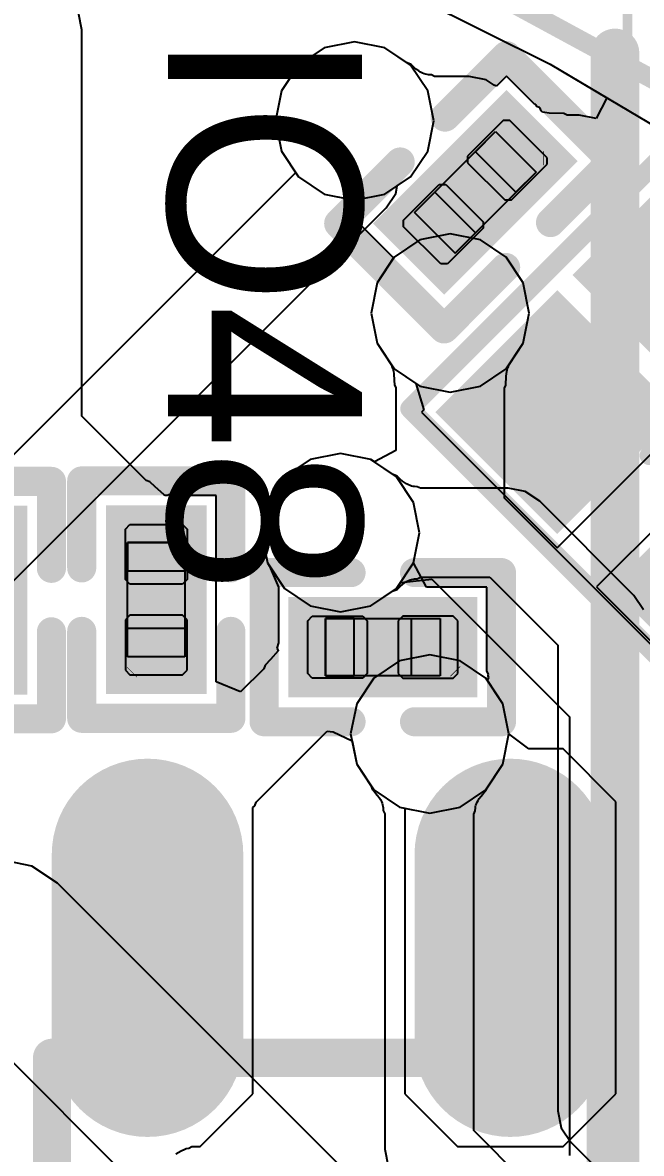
# Model space of a CAD drawing. Header units: millimetres. Extents: x 50 to 153, y 18 to 71.
# Drawn here: x 137.13 to 140.37, y 59.06 to 64.98 of the extents above; entities that cross this region are included whole.
import ezdxf

# ---------------------------------------------------------------- set-up
doc = ezdxf.new("R2010")
doc.units = ezdxf.units.MM
for name, color, linetype in [('BottomOverlay', 54, 'Continuous'), ('ConnectLayer', 7, 'Continuous'), ('KeepOutLayer', 6, 'Continuous'), ('Mechanical15', 56, 'Continuous'), ('Mechanical4', 56, 'Continuous'), ('Mechanical5', 56, 'Continuous'), ('TopLayer', 1, 'Continuous'), ('TopOverlay', 2, 'Continuous'), ('TopPaste', 8, 'Continuous'), ('TopSolder', 216, 'Continuous')]:
    doc.layers.add(name, color=color, linetype=linetype)

# ---------------------------------------------------------------- blocks, each defined once
blk = doc.blocks.new('R0201_22')
at = {"layer": 'Mechanical15', "const_width": 0.00254}
blk.add_lwpolyline([(0.4229, -0.1016), (0.3721, -0.1524)], dxfattribs=at)
at = {"layer": 'Mechanical15', "const_width": 0.00127}
for points in [[(0.4222, -0.1016, 1), (0.4235, -0.1016, 1)], [(0.3714, -0.1524, 1), (0.3727, -0.1524, 1)]]:
    blk.add_lwpolyline(points, format="xyb", close=True, dxfattribs=at)
at = {"layer": 'Mechanical4'}
for p, q in [((-0.2821, 0.1501), (0.3179, 0.1501)), ((-0.2821, -0.15), (-0.2821, 0.1501)), ((0.3179, 0.1501), (0.3179, -0.15)), ((0.3179, -0.15), (-0.2821, -0.15))]:
    blk.add_line(p, q, dxfattribs=at)
at = {"layer": 'Mechanical5'}
for p, q in [((-0.1321, 0.1501), (-0.2821, 0.1501)), ((-0.2821, 0.1501), (-0.2821, -0.15)), ((-0.1321, -0.15), (-0.1321, 0.1501)), ((0.1679, 0.1501), (0.3179, 0.1501)), ((0.1679, -0.15), (0.1679, 0.1501)), ((0.3179, 0.1501), (0.3179, -0.15)), ((-0.2821, -0.15), (-0.1321, -0.15)), ((0.3179, -0.15), (0.1679, -0.15))]:
    blk.add_line(p, q, dxfattribs=at)
at = {"layer": 'TopLayer'}
for points in [[(-0.3752, -0.162), (-0.0721, -0.162), (-0.3752, 0.162), (-0.0721, 0.162)], [(0.1079, -0.162), (0.411, -0.162), (0.1079, 0.162), (0.411, 0.162)]]:
    blk.add_solid(points, dxfattribs=at)
at = {"layer": 'TopOverlay', "const_width": 0.1524}
for points in [[(-0.6038, 0.3906), (-0.1483, 0.3906)], [(-0.6038, 0.3906), (-0.6038, -0.3906)], [(0.1841, 0.3906), (0.6396, 0.3906)], [(0.6396, 0.3906), (0.6396, -0.3906)], [(-0.6038, -0.3906), (-0.1483, -0.3906)], [(0.1841, -0.3906), (0.6396, -0.3906)]]:
    blk.add_lwpolyline(points, dxfattribs=at)
at = {"layer": 'TopOverlay', "const_width": 0.0762}
for points in [[(-0.6419, 0.3906, 1), (-0.5657, 0.3906, 1)], [(-0.6419, 0.3906, 1), (-0.5657, 0.3906, 1)], [(-0.1864, 0.3906, 1), (-0.1102, 0.3906, 1)], [(0.146, 0.3906, 1), (0.2222, 0.3906, 1)], [(0.6015, 0.3906, 1), (0.6777, 0.3906, 1)], [(0.6015, 0.3906, 1), (0.6777, 0.3906, 1)], [(-0.6419, -0.3906, 1), (-0.5657, -0.3906, 1)], [(-0.6419, -0.3906, 1), (-0.5657, -0.3906, 1)], [(-0.1864, -0.3906, 1), (-0.1102, -0.3906, 1)], [(0.146, -0.3906, 1), (0.2222, -0.3906, 1)], [(0.6015, -0.3906, 1), (0.6777, -0.3906, 1)], [(0.6015, -0.3906, 1), (0.6777, -0.3906, 1)]]:
    blk.add_lwpolyline(points, format="xyb", close=True, dxfattribs=at)
at = {"layer": 'TopPaste'}
for p, q in [((-0.3752, 0.138), (-0.3512, 0.162)), ((-0.3752, -0.138), (-0.3752, 0.138)), ((-0.3512, 0.162), (-0.0871, 0.162)), ((-0.0871, 0.162), (-0.0631, 0.138)), ((-0.0631, 0.138), (-0.0631, -0.138)), ((0.1229, 0.162), (0.0989, 0.138)), ((0.0989, 0.138), (0.0989, -0.138)), ((0.3871, 0.162), (0.1229, 0.162)), ((0.411, 0.138), (0.3871, 0.162)), ((0.411, -0.138), (0.411, 0.138)), ((-0.3512, -0.162), (-0.3752, -0.138)), ((-0.0871, -0.162), (-0.3512, -0.162)), ((-0.0631, -0.138), (-0.0871, -0.162)), ((0.0989, -0.138), (0.1229, -0.162)), ((0.1229, -0.162), (0.3871, -0.162)), ((0.3871, -0.162), (0.411, -0.138))]:
    blk.add_line(p, q, dxfattribs=at)
for points in [[(-0.3752, -0.162), (-0.0721, -0.162), (-0.3752, 0.162), (-0.0721, 0.162)], [(0.1079, -0.162), (0.411, -0.162), (0.1079, 0.162), (0.411, 0.162)]]:
    blk.add_solid(points, dxfattribs=at)
at = {"layer": 'TopSolder'}
for points in [[(-0.4768, -0.2636), (0.0295, -0.2636), (-0.4768, 0.2636), (0.0295, 0.2636)], [(0.0063, -0.2636), (0.5126, -0.2636), (0.0063, 0.2636), (0.5126, 0.2636)]]:
    blk.add_solid(points, dxfattribs=at)
blk = doc.blocks.new('R0201_23')
at = {"layer": 'Mechanical15', "const_width": 0.00254}
blk.add_lwpolyline([(0.3721, -0.1524), (0.4229, -0.1016)], dxfattribs=at)
at = {"layer": 'Mechanical15', "const_width": 0.00127}
for points in [[(0.4222, -0.1016, 1), (0.4235, -0.1016, 1)], [(0.3714, -0.1524, 1), (0.3727, -0.1524, 1)]]:
    blk.add_lwpolyline(points, format="xyb", close=True, dxfattribs=at)
at = {"layer": 'Mechanical4'}
for p, q in [((-0.2821, 0.1501), (0.3179, 0.1501)), ((-0.2821, -0.15), (-0.2821, 0.1501)), ((0.3179, 0.1501), (0.3179, -0.15)), ((0.3179, -0.15), (-0.2821, -0.15))]:
    blk.add_line(p, q, dxfattribs=at)
at = {"layer": 'Mechanical5'}
for p, q in [((-0.1321, 0.1501), (-0.2821, 0.1501)), ((-0.2821, 0.1501), (-0.2821, -0.15)), ((-0.1321, -0.15), (-0.1321, 0.1501)), ((0.1679, 0.1501), (0.3179, 0.1501)), ((0.1679, -0.15), (0.1679, 0.1501)), ((0.3179, 0.1501), (0.3179, -0.15)), ((-0.2821, -0.15), (-0.1321, -0.15)), ((0.3179, -0.15), (0.1679, -0.15))]:
    blk.add_line(p, q, dxfattribs=at)
at = {"layer": 'TopLayer'}
for points in [[(-0.3752, -0.162), (-0.0721, -0.162), (-0.3752, 0.162), (-0.0721, 0.162)], [(0.1079, -0.162), (0.411, -0.162), (0.1079, 0.162), (0.411, 0.162)]]:
    blk.add_solid(points, dxfattribs=at)
at = {"layer": 'TopOverlay', "const_width": 0.1524}
for points in [[(-0.1483, 0.3906), (-0.6038, 0.3906)], [(-0.6038, -0.3906), (-0.6038, 0.3906)], [(0.6396, 0.3906), (0.1841, 0.3906)], [(0.6396, -0.3906), (0.6396, 0.3906)], [(-0.1483, -0.3906), (-0.6038, -0.3906)], [(0.6396, -0.3906), (0.1841, -0.3906)]]:
    blk.add_lwpolyline(points, dxfattribs=at)
at = {"layer": 'TopOverlay', "const_width": 0.0762}
for points in [[(-0.6419, 0.3906, 1), (-0.5657, 0.3906, 1)], [(-0.6419, 0.3906, 1), (-0.5657, 0.3906, 1)], [(-0.1864, 0.3906, 1), (-0.1102, 0.3906, 1)], [(0.146, 0.3906, 1), (0.2222, 0.3906, 1)], [(0.6015, 0.3906, 1), (0.6777, 0.3906, 1)], [(0.6015, 0.3906, 1), (0.6777, 0.3906, 1)], [(-0.6419, -0.3906, 1), (-0.5657, -0.3906, 1)], [(-0.6419, -0.3906, 1), (-0.5657, -0.3906, 1)], [(-0.1864, -0.3906, 1), (-0.1102, -0.3906, 1)], [(0.146, -0.3906, 1), (0.2222, -0.3906, 1)], [(0.6015, -0.3906, 1), (0.6777, -0.3906, 1)], [(0.6015, -0.3906, 1), (0.6777, -0.3906, 1)]]:
    blk.add_lwpolyline(points, format="xyb", close=True, dxfattribs=at)
at = {"layer": 'TopPaste'}
for p, q in [((-0.3752, 0.138), (-0.3512, 0.162)), ((-0.3752, -0.138), (-0.3752, 0.138)), ((-0.3512, 0.162), (-0.0871, 0.162)), ((-0.0871, 0.162), (-0.0631, 0.138)), ((-0.0631, 0.138), (-0.0631, -0.138)), ((0.1229, 0.162), (0.0989, 0.138)), ((0.0989, 0.138), (0.0989, -0.138)), ((0.3871, 0.162), (0.1229, 0.162)), ((0.411, 0.138), (0.3871, 0.162)), ((0.411, -0.138), (0.411, 0.138)), ((-0.3512, -0.162), (-0.3752, -0.138)), ((-0.0871, -0.162), (-0.3512, -0.162)), ((-0.0631, -0.138), (-0.0871, -0.162)), ((0.0989, -0.138), (0.1229, -0.162)), ((0.1229, -0.162), (0.3871, -0.162)), ((0.3871, -0.162), (0.411, -0.138))]:
    blk.add_line(p, q, dxfattribs=at)
for points in [[(-0.3752, -0.162), (-0.0721, -0.162), (-0.3752, 0.162), (-0.0721, 0.162)], [(0.1079, -0.162), (0.411, -0.162), (0.1079, 0.162), (0.411, 0.162)]]:
    blk.add_solid(points, dxfattribs=at)
at = {"layer": 'TopSolder'}
for points in [[(-0.4768, -0.2636), (0.0295, -0.2636), (-0.4768, 0.2636), (0.0295, 0.2636)], [(0.0063, -0.2636), (0.5126, -0.2636), (0.0063, 0.2636), (0.5126, 0.2636)]]:
    blk.add_solid(points, dxfattribs=at)
blk = doc.blocks.new('SOT_23_46')
at = {"layer": 'TopLayer', "const_width": 0.8}
for points in [[(0.4128, 0), (-0.5652, 0)], [(2.8652, -0.95), (1.8872, -0.95)], [(0.4128, -1.9), (-0.5652, -1.9)]]:
    blk.add_lwpolyline(points, dxfattribs=at)
at = {"layer": 'TopLayer', "const_width": 0.4}
for points in [[(-0.7652, 0, 1), (-0.3652, 0, 1)], [(0.2128, 0, 1), (0.6128, 0, 1)], [(1.6872, -0.95, 1), (2.0872, -0.95, 1)], [(2.6652, -0.95, 1), (3.0652, -0.95, 1)], [(-0.7652, -1.9, 1), (-0.3652, -1.9, 1)], [(0.2128, -1.9, 1), (0.6128, -1.9, 1)]]:
    blk.add_lwpolyline(points, format="xyb", close=True, dxfattribs=at)
at = {"layer": 'TopOverlay', "const_width": 0.2}
for points in [[(0.5, -2.4), (0.5, 0.5)], [(1.8, 0.5), (0.5, 0.5)], [(1.8, -2.4), (1.8, 0.5)], [(1.8, -2.4), (0.5, -2.4)]]:
    blk.add_lwpolyline(points, dxfattribs=at)
at = {"layer": 'TopOverlay', "const_width": 0.1}
for points in [[(0.45, 0.5, 1), (0.55, 0.5, 1)], [(0.45, 0.5, 1), (0.55, 0.5, 1)], [(1.75, 0.5, 1), (1.85, 0.5, 1)], [(1.75, 0.5, 1), (1.85, 0.5, 1)], [(0.45, -2.4, 1), (0.55, -2.4, 1)], [(0.45, -2.4, 1), (0.55, -2.4, 1)], [(1.75, -2.4, 1), (1.85, -2.4, 1)], [(1.75, -2.4, 1), (1.85, -2.4, 1)]]:
    blk.add_lwpolyline(points, format="xyb", close=True, dxfattribs=at)
at = {"layer": 'TopPaste', "const_width": 0.8}
for points in [[(0.4128, 0), (-0.5652, 0)], [(2.8652, -0.95), (1.8872, -0.95)], [(0.4128, -1.9), (-0.5652, -1.9)]]:
    blk.add_lwpolyline(points, dxfattribs=at)
at = {"layer": 'TopPaste', "const_width": 0.4}
for points in [[(-0.7652, 0, 1), (-0.3652, 0, 1)], [(0.2128, 0, 1), (0.6128, 0, 1)], [(1.6872, -0.95, 1), (2.0872, -0.95, 1)], [(2.6652, -0.95, 1), (3.0652, -0.95, 1)], [(-0.7652, -1.9, 1), (-0.3652, -1.9, 1)], [(0.2128, -1.9, 1), (0.6128, -1.9, 1)]]:
    blk.add_lwpolyline(points, format="xyb", close=True, dxfattribs=at)
at = {"layer": 'TopSolder', "const_width": 1.0032}
for points in [[(0.4128, 0), (-0.5652, 0)], [(2.8652, -0.95), (1.8872, -0.95)], [(0.4128, -1.9), (-0.5652, -1.9)]]:
    blk.add_lwpolyline(points, dxfattribs=at)
at = {"layer": 'TopSolder', "const_width": 0.5016}
for points in [[(-0.816, 0, 1), (-0.3144, 0, 1)], [(0.162, 0, 1), (0.6636, 0, 1)], [(1.6364, -0.95, 1), (2.138, -0.95, 1)], [(2.6144, -0.95, 1), (3.116, -0.95, 1)], [(-0.816, -1.9, 1), (-0.3144, -1.9, 1)], [(0.162, -1.9, 1), (0.6636, -1.9, 1)]]:
    blk.add_lwpolyline(points, format="xyb", close=True, dxfattribs=at)
blk = doc.blocks.new('__2812B_0807_99')
at = {"layer": 'TopLayer'}
for points in [[(-0.1338, 0.2442), (-0.1338, 0.9442), (-0.8338, 0.2442), (-0.8338, 0.9442)], [(0.8822, 0.2442), (0.8822, 0.9442), (0.1822, 0.2442), (0.1822, 0.9442)], [(-0.1338, -1.0512), (-0.1338, -0.3512), (-0.8338, -1.0512), (-0.8338, -0.3512)], [(0.8822, -1.0512), (0.8822, -0.3512), (0.1822, -1.0512), (0.1822, -0.3512)]]:
    blk.add_solid(points, dxfattribs=at)
at = {"layer": 'TopOverlay', "const_width": 0.1}
for points in [[(-1.0172, 1.153), (1.0656, 1.153)], [(-1.0172, 1.153), (-1.0172, 0.5752)], [(1.0656, 1.153), (1.0656, -1.26)], [(-1.0172, 0.5752), (-1.0172, -0.5805)], [(-0.3039, 0.0929), (0.0219, -0.2329)], [(-0.3039, 0.0929), (0.3477, 0.0929)], [(0.0219, -0.2329), (0.3486, 0.0939)], [(0.3477, 0.0929), (0.3486, 0.0939)], [(-1.0172, -0.5805), (-1.0172, -1.1584)], [(-1.0172, -1.0314), (-1.0172, -1.26)], [(-1.0172, -1.26), (1.0656, -1.26)]]:
    blk.add_lwpolyline(points, dxfattribs=at)
at = {"layer": 'TopOverlay', "const_width": 0.05}
for points in [[(-1.0422, 1.153, 1), (-0.9922, 1.153, 1)], [(-1.0422, 1.153, 1), (-0.9922, 1.153, 1)], [(1.0406, 1.153, 1), (1.0906, 1.153, 1)], [(1.0406, 1.153, 1), (1.0906, 1.153, 1)], [(-1.0422, 0.5752, 1), (-0.9922, 0.5752, 1)], [(-1.0422, 0.5752, 1), (-0.9922, 0.5752, 1)], [(-0.3289, 0.0929, 1), (-0.2789, 0.0929, 1)], [(-0.3289, 0.0929, 1), (-0.2789, 0.0929, 1)], [(0.3227, 0.0929, 1), (0.3727, 0.0929, 1)], [(0.3227, 0.0929, 1), (0.3727, 0.0929, 1)], [(0.3236, 0.0939, 1), (0.3736, 0.0939, 1)], [(0.3236, 0.0939, 1), (0.3736, 0.0939, 1)], [(-0.0031, -0.2329, 1), (0.0469, -0.2329, 1)], [(-0.0031, -0.2329, 1), (0.0469, -0.2329, 1)], [(-1.0422, -0.5805, 1), (-0.9922, -0.5805, 1)], [(-1.0422, -0.5805, 1), (-0.9922, -0.5805, 1)], [(-1.0422, -1.0314, 1), (-0.9922, -1.0314, 1)], [(-1.0422, -1.1584, 1), (-0.9922, -1.1584, 1)], [(-1.0422, -1.26, 1), (-0.9922, -1.26, 1)], [(-1.0422, -1.26, 1), (-0.9922, -1.26, 1)], [(1.0406, -1.26, 1), (1.0906, -1.26, 1)], [(1.0406, -1.26, 1), (1.0906, -1.26, 1)]]:
    blk.add_lwpolyline(points, format="xyb", close=True, dxfattribs=at)
at = {"layer": 'TopPaste'}
for points in [[(-0.1338, 0.2442), (-0.1338, 0.9442), (-0.8338, 0.2442), (-0.8338, 0.9442)], [(0.8822, 0.2442), (0.8822, 0.9442), (0.1822, 0.2442), (0.1822, 0.9442)], [(-0.1338, -1.0512), (-0.1338, -0.3512), (-0.8338, -1.0512), (-0.8338, -0.3512)], [(0.8822, -1.0512), (0.8822, -0.3512), (0.1822, -1.0512), (0.1822, -0.3512)]]:
    blk.add_solid(points, dxfattribs=at)
at = {"layer": 'TopSolder'}
for points in [[(-0.0322, 0.1426), (-0.0322, 1.0458), (-0.9354, 0.1426), (-0.9354, 1.0458)], [(0.9838, 0.1426), (0.9838, 1.0458), (0.0806, 0.1426), (0.0806, 1.0458)], [(-0.0322, -1.1528), (-0.0322, -0.2496), (-0.9354, -1.1528), (-0.9354, -0.2496)], [(0.9838, -1.1528), (0.9838, -0.2496), (0.0806, -1.1528), (0.0806, -0.2496)]]:
    blk.add_solid(points, dxfattribs=at)
blk = doc.blocks.new('R0201_101')
at = {"layer": 'Mechanical15', "const_width": 0.00254}
blk.add_lwpolyline([(0.3721, -0.1524), (0.4229, -0.1016)], dxfattribs=at)
at = {"layer": 'Mechanical15', "const_width": 0.00127}
for points in [[(0.4222, -0.1016, 1), (0.4235, -0.1016, 1)], [(0.3714, -0.1524, 1), (0.3727, -0.1524, 1)]]:
    blk.add_lwpolyline(points, format="xyb", close=True, dxfattribs=at)
at = {"layer": 'Mechanical4'}
for p, q in [((-0.2821, 0.1501), (0.3179, 0.1501)), ((-0.2821, -0.15), (-0.2821, 0.1501)), ((0.3179, 0.1501), (0.3179, -0.15)), ((0.3179, -0.15), (-0.2821, -0.15))]:
    blk.add_line(p, q, dxfattribs=at)
at = {"layer": 'Mechanical5'}
for p, q in [((-0.1321, 0.1501), (-0.2821, 0.1501)), ((-0.2821, 0.1501), (-0.2821, -0.15)), ((-0.1321, -0.15), (-0.1321, 0.1501)), ((0.1679, 0.1501), (0.3179, 0.1501)), ((0.1679, -0.15), (0.1679, 0.1501)), ((0.3179, 0.1501), (0.3179, -0.15)), ((-0.2821, -0.15), (-0.1321, -0.15)), ((0.3179, -0.15), (0.1679, -0.15))]:
    blk.add_line(p, q, dxfattribs=at)
at = {"layer": 'TopLayer'}
for points in [[(-0.3752, -0.162), (-0.0721, -0.162), (-0.3752, 0.162), (-0.0721, 0.162)], [(0.1079, -0.162), (0.411, -0.162), (0.1079, 0.162), (0.411, 0.162)]]:
    blk.add_solid(points, dxfattribs=at)
at = {"layer": 'TopOverlay', "const_width": 0.1524}
for points in [[(-0.6038, 0.3906), (-0.1483, 0.3906)], [(-0.6038, 0.3906), (-0.6038, -0.3906)], [(0.1841, 0.3906), (0.6396, 0.3906)], [(0.6396, 0.3906), (0.6396, -0.3906)], [(-0.6038, -0.3906), (-0.1483, -0.3906)], [(0.1841, -0.3906), (0.6396, -0.3906)]]:
    blk.add_lwpolyline(points, dxfattribs=at)
at = {"layer": 'TopOverlay', "const_width": 0.0762}
for points in [[(-0.6419, 0.3906, 1), (-0.5657, 0.3906, 1)], [(-0.6419, 0.3906, 1), (-0.5657, 0.3906, 1)], [(-0.1864, 0.3906, 1), (-0.1102, 0.3906, 1)], [(0.146, 0.3906, 1), (0.2222, 0.3906, 1)], [(0.6015, 0.3906, 1), (0.6777, 0.3906, 1)], [(0.6015, 0.3906, 1), (0.6777, 0.3906, 1)], [(-0.6419, -0.3906, 1), (-0.5657, -0.3906, 1)], [(-0.6419, -0.3906, 1), (-0.5657, -0.3906, 1)], [(-0.1864, -0.3906, 1), (-0.1102, -0.3906, 1)], [(0.146, -0.3906, 1), (0.2222, -0.3906, 1)], [(0.6015, -0.3906, 1), (0.6777, -0.3906, 1)], [(0.6015, -0.3906, 1), (0.6777, -0.3906, 1)]]:
    blk.add_lwpolyline(points, format="xyb", close=True, dxfattribs=at)
at = {"layer": 'TopPaste'}
for p, q in [((-0.3752, 0.138), (-0.3512, 0.162)), ((-0.3752, -0.138), (-0.3752, 0.138)), ((-0.3512, 0.162), (-0.0871, 0.162)), ((-0.0871, 0.162), (-0.0631, 0.138)), ((-0.0631, 0.138), (-0.0631, -0.138)), ((0.1229, 0.162), (0.0989, 0.138)), ((0.0989, 0.138), (0.0989, -0.138)), ((0.3871, 0.162), (0.1229, 0.162)), ((0.411, 0.138), (0.3871, 0.162)), ((0.411, -0.138), (0.411, 0.138)), ((-0.3512, -0.162), (-0.3752, -0.138)), ((-0.0871, -0.162), (-0.3512, -0.162)), ((-0.0631, -0.138), (-0.0871, -0.162)), ((0.0989, -0.138), (0.1229, -0.162)), ((0.1229, -0.162), (0.3871, -0.162)), ((0.3871, -0.162), (0.411, -0.138))]:
    blk.add_line(p, q, dxfattribs=at)
for points in [[(-0.3752, -0.162), (-0.0721, -0.162), (-0.3752, 0.162), (-0.0721, 0.162)], [(0.1079, -0.162), (0.411, -0.162), (0.1079, 0.162), (0.411, 0.162)]]:
    blk.add_solid(points, dxfattribs=at)
at = {"layer": 'TopSolder'}
for points in [[(-0.4768, -0.2636), (0.0295, -0.2636), (-0.4768, 0.2636), (0.0295, 0.2636)], [(0.0063, -0.2636), (0.5126, -0.2636), (0.0063, 0.2636), (0.5126, 0.2636)]]:
    blk.add_solid(points, dxfattribs=at)
blk = doc.blocks.new('R0201_127')
at = {"layer": 'Mechanical15', "const_width": 0.00254}
blk.add_lwpolyline([(0.3721, -0.1524), (0.4229, -0.1016)], dxfattribs=at)
at = {"layer": 'Mechanical15', "const_width": 0.00127}
for points in [[(0.4222, -0.1016, 1), (0.4235, -0.1016, 1)], [(0.3714, -0.1524, 1), (0.3727, -0.1524, 1)]]:
    blk.add_lwpolyline(points, format="xyb", close=True, dxfattribs=at)
at = {"layer": 'Mechanical4'}
for p, q in [((-0.2821, 0.1501), (0.3179, 0.1501)), ((-0.2821, -0.15), (-0.2821, 0.1501)), ((0.3179, 0.1501), (0.3179, -0.15)), ((0.3179, -0.15), (-0.2821, -0.15))]:
    blk.add_line(p, q, dxfattribs=at)
at = {"layer": 'Mechanical5'}
for p, q in [((-0.1321, 0.1501), (-0.2821, 0.1501)), ((-0.2821, 0.1501), (-0.2821, -0.15)), ((-0.1321, -0.15), (-0.1321, 0.1501)), ((0.1679, 0.1501), (0.3179, 0.1501)), ((0.1679, -0.15), (0.1679, 0.1501)), ((0.3179, 0.1501), (0.3179, -0.15)), ((-0.2821, -0.15), (-0.1321, -0.15)), ((0.3179, -0.15), (0.1679, -0.15))]:
    blk.add_line(p, q, dxfattribs=at)
at = {"layer": 'TopLayer'}
for points in [[(-0.3752, -0.162), (-0.0721, -0.162), (-0.3752, 0.162), (-0.0721, 0.162)], [(0.1079, -0.162), (0.411, -0.162), (0.1079, 0.162), (0.411, 0.162)]]:
    blk.add_solid(points, dxfattribs=at)
at = {"layer": 'TopOverlay', "const_width": 0.1524}
for points in [[(-0.6038, 0.3906), (-0.1483, 0.3906)], [(-0.6038, -0.3906), (-0.6038, 0.3906)], [(0.1841, 0.3906), (0.6396, 0.3906)], [(0.6396, -0.3906), (0.6396, 0.3906)], [(-0.6038, -0.3906), (-0.1483, -0.3906)], [(0.1841, -0.3906), (0.6396, -0.3906)]]:
    blk.add_lwpolyline(points, dxfattribs=at)
at = {"layer": 'TopOverlay', "const_width": 0.0762}
for points in [[(-0.6419, 0.3906, 1), (-0.5657, 0.3906, 1)], [(-0.6419, 0.3906, 1), (-0.5657, 0.3906, 1)], [(-0.1864, 0.3906, 1), (-0.1102, 0.3906, 1)], [(0.146, 0.3906, 1), (0.2222, 0.3906, 1)], [(0.6015, 0.3906, 1), (0.6777, 0.3906, 1)], [(0.6015, 0.3906, 1), (0.6777, 0.3906, 1)], [(-0.6419, -0.3906, 1), (-0.5657, -0.3906, 1)], [(-0.6419, -0.3906, 1), (-0.5657, -0.3906, 1)], [(-0.1864, -0.3906, 1), (-0.1102, -0.3906, 1)], [(0.146, -0.3906, 1), (0.2222, -0.3906, 1)], [(0.6015, -0.3906, 1), (0.6777, -0.3906, 1)], [(0.6015, -0.3906, 1), (0.6777, -0.3906, 1)]]:
    blk.add_lwpolyline(points, format="xyb", close=True, dxfattribs=at)
at = {"layer": 'TopPaste'}
for p, q in [((-0.3752, 0.138), (-0.3512, 0.162)), ((-0.3752, -0.138), (-0.3752, 0.138)), ((-0.3512, 0.162), (-0.0871, 0.162)), ((-0.0871, 0.162), (-0.0631, 0.138)), ((-0.0631, 0.138), (-0.0631, -0.138)), ((0.1229, 0.162), (0.0989, 0.138)), ((0.0989, 0.138), (0.0989, -0.138)), ((0.3871, 0.162), (0.1229, 0.162)), ((0.411, 0.138), (0.3871, 0.162)), ((0.411, -0.138), (0.411, 0.138)), ((-0.3512, -0.162), (-0.3752, -0.138)), ((-0.0871, -0.162), (-0.3512, -0.162)), ((-0.0631, -0.138), (-0.0871, -0.162)), ((0.0989, -0.138), (0.1229, -0.162)), ((0.1229, -0.162), (0.3871, -0.162)), ((0.3871, -0.162), (0.411, -0.138))]:
    blk.add_line(p, q, dxfattribs=at)
for points in [[(-0.3752, -0.162), (-0.0721, -0.162), (-0.3752, 0.162), (-0.0721, 0.162)], [(0.1079, -0.162), (0.411, -0.162), (0.1079, 0.162), (0.411, 0.162)]]:
    blk.add_solid(points, dxfattribs=at)
at = {"layer": 'TopSolder'}
for points in [[(-0.4768, -0.2636), (0.0295, -0.2636), (-0.4768, 0.2636), (0.0295, 0.2636)], [(0.0063, -0.2636), (0.5126, -0.2636), (0.0063, 0.2636), (0.5126, 0.2636)]]:
    blk.add_solid(points, dxfattribs=at)
blk = doc.blocks.new('TF_SMD_TF_02_B_131')
at = {"layer": 'BottomOverlay', "const_width": 0.254}
blk.add_lwpolyline([(7.0129, -5.2346), (7.0129, 1.9536)], dxfattribs=at)
at = {"layer": 'BottomOverlay', "const_width": 0.127}
blk.add_lwpolyline([(6.9494, 1.9536, 1), (7.0764, 1.9536, 1)], format="xyb", close=True, dxfattribs=at)
at = {"layer": 'Mechanical15', "const_width": 0.0508}
blk.add_lwpolyline([(7.0776, -6.8331), (7.0776, 7.6669)], dxfattribs=at)

msp = doc.modelspace()

# ---------------------------------------------------------------- linework, layer by layer
at = {"layer": 'ConnectLayer'}
for p, q in [((139.1964, 65.1097), (139.8907, 64.7622)), ((139.1964, 65.1097), (139.8907, 64.7622)), ((139.1964, 65.1097), (139.8907, 64.7622)), ((139.1964, 65.1097), (139.8907, 64.7622)), ((137.4383, 64.9421), (137.4206, 65.0313)), ((137.4383, 62.9181), (137.4383, 64.9421)), ((138.8664, 64.8789), (138.7078, 64.8474)), ((138.8664, 64.8789), (138.7078, 64.8474)), ((138.8664, 64.8789), (138.7078, 64.8474)), ((138.8664, 64.8789), (138.7078, 64.8474)), ((139.025, 64.8474), (138.8664, 64.8789)), ((139.025, 64.8474), (138.8664, 64.8789)), ((139.025, 64.8474), (138.8664, 64.8789)), ((139.025, 64.8474), (138.8664, 64.8789)), ((138.7078, 64.8474), (138.5734, 64.7576)), ((138.7078, 64.8474), (138.5734, 64.7576)), ((138.7078, 64.8474), (138.5734, 64.7576)), ((138.7078, 64.8474), (138.5734, 64.7576)), ((139.1422, 64.769), (139.025, 64.8474)), ((139.1594, 64.7576), (139.025, 64.8474)), ((139.1594, 64.7576), (139.025, 64.8474)), ((139.1594, 64.7576), (139.025, 64.8474)), ((138.5734, 64.7576), (138.4836, 64.6231)), ((138.5734, 64.7576), (138.4836, 64.6231)), ((138.5734, 64.7576), (138.4836, 64.6231)), ((138.5734, 64.7576), (138.4836, 64.6231)), ((139.1622, 64.7612), (139.1422, 64.769)), ((139.2492, 64.6231), (139.1594, 64.7576)), ((139.2492, 64.6231), (139.1594, 64.7576)), ((139.2492, 64.6231), (139.1594, 64.7576)), ((139.1786, 64.7455), (139.1622, 64.7612)), ((139.1907, 64.7351), (139.1786, 64.7455)), ((139.202, 64.7268), (139.1907, 64.7351)), ((139.8907, 64.7622), (140.1881, 64.5857)), ((139.8907, 64.7622), (140.91, 64.1574)), ((139.8907, 64.7622), (140.91, 64.1574)), ((139.8907, 64.7622), (140.91, 64.1574)), ((139.2124, 64.7202), (139.202, 64.7268)), ((139.2218, 64.7153), (139.2124, 64.7202)), ((139.2305, 64.7116), (139.2218, 64.7153)), ((139.2384, 64.709), (139.2305, 64.7116)), ((139.2459, 64.7073), (139.2384, 64.709)), ((139.2534, 64.7062), (139.2459, 64.7073)), ((139.2685, 64.7056), (139.2534, 64.7062)), ((139.2854, 64.6976), (139.2685, 64.7056)), ((139.467, 64.6976), (139.2854, 64.6976)), ((139.5562, 64.6799), (139.467, 64.6976)), ((139.5981, 64.6519), (139.5562, 64.6799)), ((139.6622, 64.6992), (139.6102, 64.6472)), ((139.8101, 64.5514), (139.6622, 64.6992)), ((138.4836, 64.6231), (138.452, 64.4646)), ((138.4836, 64.6231), (138.452, 64.4646)), ((138.4836, 64.6231), (138.452, 64.4646)), ((138.4836, 64.6231), (138.452, 64.4646)), ((139.2808, 64.4646), (139.2492, 64.6231)), ((139.2808, 64.4646), (139.2492, 64.6231)), ((139.2808, 64.4646), (139.2492, 64.6231)), ((139.6102, 64.6472), (139.5981, 64.6519)), ((140.1881, 64.5857), (140.1317, 64.4773)), ((139.8152, 64.5504), (139.8101, 64.5514)), ((139.8229, 64.5391), (139.8152, 64.5504)), ((139.8359, 64.5344), (139.8229, 64.5391)), ((139.8438, 64.5177), (139.8359, 64.5344)), ((139.8512, 64.5103), (139.8438, 64.5177)), ((139.8627, 64.5083), (139.8512, 64.5103)), ((139.8858, 64.5058), (139.8627, 64.5083)), ((139.9618, 64.503), (139.8858, 64.5058)), ((139.9792, 64.4951), (139.9618, 64.503)), ((138.452, 64.4646), (138.4836, 64.306)), ((138.452, 64.4646), (138.4836, 64.306)), ((138.452, 64.4646), (138.4836, 64.306)), ((138.452, 64.4646), (138.4836, 64.306)), ((139.2492, 64.306), (139.2808, 64.4646)), ((139.2492, 64.306), (139.2808, 64.4646)), ((139.2492, 64.306), (139.2808, 64.4646)), ((140.0426, 64.4951), (139.9792, 64.4951)), ((140.1317, 64.4773), (140.0426, 64.4951)), ((138.4836, 64.306), (138.5734, 64.1716)), ((138.4836, 64.306), (138.5734, 64.1716)), ((138.4836, 64.306), (138.5578, 64.1949)), ((138.4836, 64.306), (138.5734, 64.1716)), ((139.1594, 64.1716), (139.2492, 64.306)), ((139.1594, 64.1716), (139.2492, 64.306)), ((139.1594, 64.1716), (139.2492, 64.306)), ((138.5578, 64.1949), (133.4218, 59.0588)), ((138.5734, 64.1716), (138.7078, 64.0817)), ((138.5734, 64.1716), (138.7078, 64.0817)), ((138.5734, 64.1716), (138.7078, 64.0817)), ((139.025, 64.0817), (139.1594, 64.1716)), ((139.025, 64.0817), (139.1594, 64.1716)), ((139.0898, 64.125), (139.1594, 64.1716)), ((139.0312, 64.009), (139.0817, 64.0846)), ((139.0817, 64.0846), (139.0898, 64.125)), ((138.7078, 64.0817), (138.839, 64.0556)), ((138.7078, 64.0817), (138.8664, 64.0502)), ((138.7078, 64.0817), (138.8664, 64.0502)), ((138.839, 64.0556), (138.8477, 64.039)), ((138.8477, 64.039), (138.8908, 63.9278)), ((138.8664, 64.0502), (139.025, 64.0817)), ((138.8664, 64.0502), (139.025, 64.0817)), ((133.6832, 58.6609), (139.0312, 64.009)), ((138.8908, 63.9278), (138.8908, 63.9277)), ((138.8908, 63.9277), (138.8908, 63.9277)), ((138.8908, 63.9277), (139.071, 63.7475)), ((139.3668, 63.8731), (139.2082, 63.8415)), ((139.3668, 63.8731), (139.2082, 63.8415)), ((139.3668, 63.8731), (139.2082, 63.8415)), ((139.5254, 63.8415), (139.3668, 63.8731)), ((139.5254, 63.8415), (139.3668, 63.8731)), ((139.5254, 63.8415), (139.3668, 63.8731)), ((139.2082, 63.8415), (139.0738, 63.7517)), ((139.2082, 63.8415), (139.0738, 63.7517)), ((139.2082, 63.8415), (139.0738, 63.7517)), ((139.6598, 63.7517), (139.5254, 63.8415)), ((139.6598, 63.7517), (139.5254, 63.8415)), ((139.6598, 63.7517), (139.5254, 63.8415)), ((139.0738, 63.7517), (138.984, 63.6173)), ((139.0738, 63.7517), (138.984, 63.6173)), ((139.0738, 63.7517), (138.984, 63.6173)), ((139.071, 63.7475), (138.984, 63.6173)), ((139.7496, 63.6173), (139.6598, 63.7517)), ((139.7496, 63.6173), (139.6598, 63.7517)), ((139.7496, 63.6173), (139.6598, 63.7517)), ((138.984, 63.6173), (138.9524, 63.4587)), ((138.984, 63.6173), (138.9524, 63.4587)), ((138.984, 63.6173), (138.9524, 63.4587)), ((138.984, 63.6173), (138.9524, 63.4587)), ((139.7812, 63.4587), (139.7496, 63.6173)), ((139.7812, 63.4587), (139.7496, 63.6173)), ((139.7812, 63.4587), (139.7496, 63.6173)), ((138.9524, 63.4587), (138.984, 63.3002)), ((138.9524, 63.4587), (138.984, 63.3002)), ((138.9524, 63.4587), (138.984, 63.3002)), ((138.9524, 63.4587), (138.984, 63.3002)), ((139.7496, 63.3002), (139.7812, 63.4587)), ((139.7496, 63.3002), (139.7812, 63.4587)), ((139.7496, 63.3002), (139.7812, 63.4587)), ((138.984, 63.3002), (139.0738, 63.1657)), ((138.984, 63.3002), (139.0738, 63.1657)), ((138.984, 63.3002), (139.0738, 63.1657)), ((138.984, 63.3002), (139.0584, 63.1888)), ((139.6598, 63.1657), (139.7496, 63.3002)), ((139.6598, 63.1657), (139.7496, 63.3002)), ((139.6752, 63.1888), (139.7496, 63.3002)), ((139.0584, 63.1888), (139.0602, 63.1835)), ((139.0602, 63.1835), (139.0609, 63.1799)), ((139.0609, 63.1799), (139.0612, 63.1771)), ((139.0612, 63.1771), (139.0617, 63.1761)), ((139.0617, 63.1761), (139.0622, 63.1737)), ((139.0622, 63.1737), (139.065, 63.1696)), ((139.065, 63.1696), (139.0656, 63.1678)), ((139.0656, 63.1678), (139.066, 63.1674)), ((139.066, 63.1674), (139.0676, 63.162)), ((139.0676, 63.162), (139.0697, 63.153)), ((139.0697, 63.153), (139.0714, 63.1427)), ((139.0714, 63.1427), (139.0745, 63.1054)), ((139.0738, 63.1657), (139.1875, 63.0897)), ((139.0738, 63.1657), (139.2082, 63.0759)), ((139.0738, 63.1657), (139.2082, 63.0759)), ((139.5254, 63.0759), (139.6598, 63.1657)), ((139.5254, 63.0759), (139.6598, 63.1657)), ((139.6604, 63.1272), (139.6619, 63.1407)), ((139.6619, 63.1407), (139.6639, 63.153)), ((139.6639, 63.153), (139.666, 63.162)), ((139.666, 63.162), (139.6676, 63.1674)), ((139.6676, 63.1674), (139.668, 63.1678)), ((139.668, 63.1678), (139.6686, 63.1696)), ((139.6686, 63.1696), (139.6713, 63.1737)), ((139.6713, 63.1737), (139.6718, 63.1761)), ((139.6718, 63.1761), (139.6724, 63.1771)), ((139.6724, 63.1771), (139.6726, 63.1799)), ((139.6726, 63.1799), (139.6734, 63.1835)), ((139.6734, 63.1835), (139.6752, 63.1888)), ((139.0745, 63.1054), (139.0749, 63.0833)), ((139.0749, 63.0833), (139.0819, 63.0671)), ((139.1875, 63.0897), (139.2295, 62.952)), ((139.6517, 63.0649), (139.6586, 63.08)), ((139.6586, 63.08), (139.6604, 63.1272)), ((139.0819, 63.0671), (139.0819, 62.7384)), ((139.2082, 63.0759), (139.3668, 63.0444)), ((139.2082, 63.0759), (139.3668, 63.0444)), ((139.3668, 63.0444), (139.5254, 63.0759)), ((139.3668, 63.0444), (139.5254, 63.0759)), ((139.6517, 62.4896), (139.6517, 63.0649)), ((137.7749, 62.5815), (137.4383, 62.9181)), ((139.2295, 62.952), (139.2173, 62.9399)), ((139.2173, 62.9399), (139.9278, 62.2294)), ((139.9278, 62.2294), (140.6383, 62.9399)), ((138.7928, 62.7225), (138.6342, 62.6909)), ((138.7928, 62.7225), (138.6342, 62.6909)), ((138.7928, 62.7225), (138.6342, 62.6909)), ((138.7928, 62.7225), (138.6342, 62.6909)), ((138.9513, 62.6909), (138.7928, 62.7225)), ((138.9513, 62.6909), (138.7928, 62.7225)), ((138.9513, 62.6909), (138.7928, 62.7225)), ((138.9513, 62.6909), (138.7928, 62.7225)), ((139.0819, 62.7384), (138.9699, 62.6785)), ((138.6342, 62.6909), (138.4998, 62.6011)), ((138.6342, 62.6909), (138.4998, 62.6011)), ((138.6342, 62.6909), (138.4998, 62.6011)), ((138.6342, 62.6909), (138.4998, 62.6011)), ((139.0858, 62.6011), (138.9513, 62.6909)), ((139.0686, 62.6126), (138.9513, 62.6909)), ((139.0858, 62.6011), (138.9513, 62.6909)), ((138.9699, 62.6785), (138.9513, 62.6909)), ((140.7799, 62.6705), (140.1333, 62.0239)), ((139.0885, 62.6048), (139.0686, 62.6126)), ((139.1049, 62.589), (139.0885, 62.6048)), ((137.7937, 62.574), (137.7749, 62.5815)), ((137.821, 62.5477), (137.7937, 62.574)), ((137.867, 62.5086), (137.821, 62.5477)), ((138.4998, 62.6011), (138.4099, 62.4667)), ((138.4998, 62.6011), (138.4099, 62.4667)), ((138.4998, 62.6011), (138.4099, 62.4667)), ((138.4998, 62.6011), (138.4099, 62.4667)), ((139.1756, 62.4667), (139.0858, 62.6011)), ((139.1756, 62.4667), (139.0858, 62.6011)), ((139.1171, 62.5787), (139.1049, 62.589)), ((139.1284, 62.5703), (139.1171, 62.5787)), ((139.1387, 62.5638), (139.1284, 62.5703)), ((139.1482, 62.5588), (139.1387, 62.5638)), ((139.1568, 62.5551), (139.1482, 62.5588)), ((139.1647, 62.5525), (139.1568, 62.5551)), ((139.1723, 62.5508), (139.1647, 62.5525)), ((139.1798, 62.5498), (139.1723, 62.5508)), ((139.1949, 62.5491), (139.1798, 62.5498)), ((139.2118, 62.5412), (139.1949, 62.5491)), ((137.8748, 62.5031), (137.867, 62.5086)), ((137.8852, 62.5031), (137.8748, 62.5031)), ((137.9027, 62.5094), (137.8852, 62.5031)), ((137.9151, 62.5035), (137.9027, 62.5094)), ((137.9286, 62.506), (137.9151, 62.5035)), ((137.9329, 62.5031), (137.9286, 62.506)), ((138.142, 62.5031), (137.9329, 62.5031)), ((138.142, 61.5265), (138.142, 62.5031)), ((139.6712, 62.5412), (139.2118, 62.5412)), ((140.4775, 61.6637), (139.6517, 62.4896)), ((139.7604, 62.5234), (139.6712, 62.5412)), ((139.8361, 62.4729), (139.7604, 62.5234)), ((138.4099, 62.4667), (138.3784, 62.3081)), ((138.4099, 62.4667), (138.3784, 62.3081)), ((138.4099, 62.4667), (138.3784, 62.3081)), ((138.4099, 62.4667), (138.3784, 62.3081)), ((139.2071, 62.3081), (139.1756, 62.4667)), ((139.2071, 62.3081), (139.1756, 62.4667)), ((140.3292, 61.9798), (139.8361, 62.4729)), ((138.3784, 62.3081), (138.4099, 62.1495)), ((138.3784, 62.3081), (138.4099, 62.1495)), ((138.3784, 62.3081), (138.4099, 62.1495)), ((138.3784, 62.3081), (138.4099, 62.1495)), ((139.1756, 62.1495), (139.2071, 62.3081)), ((139.1756, 62.1495), (139.2071, 62.3081)), ((138.4099, 62.1495), (138.4205, 62.1337)), ((138.4099, 62.1495), (138.4998, 62.0151)), ((138.4099, 62.1495), (138.4998, 62.0151)), ((138.4099, 62.1495), (138.4998, 62.0151)), ((138.4205, 62.1337), (138.4685, 62.0231)), ((139.0858, 62.0151), (139.1756, 62.1495)), ((139.2438, 62.0231), (139.1756, 62.1495)), ((139.1949, 62.0671), (139.2118, 62.075)), ((139.2118, 62.075), (139.5747, 62.075)), ((139.5747, 62.075), (139.9313, 61.7185)), ((138.4685, 62.0231), (138.4685, 62.0231)), ((138.4685, 62.0231), (138.4685, 62.0231)), ((138.4685, 62.0231), (138.4685, 61.7311)), ((138.4998, 62.0151), (138.6342, 61.9253)), ((138.4998, 62.0151), (138.6342, 61.9253)), ((138.4998, 62.0151), (138.6342, 61.9253)), ((138.9513, 61.9253), (139.0858, 62.0151)), ((138.9513, 61.9253), (139.0858, 62.0151)), ((139.0686, 62.0036), (139.0885, 62.0114)), ((139.0858, 62.0151), (139.1078, 62.0481)), ((139.0885, 62.0114), (139.1049, 62.0272)), ((139.1049, 62.0272), (139.117, 62.0375)), ((139.1078, 62.0481), (139.2713, 62.0642)), ((139.117, 62.0375), (139.1284, 62.0459)), ((139.1284, 62.0459), (139.1387, 62.0524)), ((139.1387, 62.0524), (139.1482, 62.0574)), ((139.1482, 62.0574), (139.1568, 62.0611)), ((139.1568, 62.0611), (139.1647, 62.0637)), ((139.1647, 62.0637), (139.1723, 62.0654)), ((139.1723, 62.0654), (139.1798, 62.0664)), ((139.1798, 62.0664), (139.1949, 62.0671)), ((139.5595, 62.0231), (139.2438, 62.0231)), ((139.2713, 62.0642), (139.9912, 61.3443)), ((139.5595, 61.5833), (139.5595, 62.0231)), ((140.1333, 62.0239), (140.8186, 61.3386)), ((138.9513, 61.9253), (139.0686, 62.0036)), ((140.3797, 61.9042), (140.3292, 61.9798)), ((138.6342, 61.9253), (138.7928, 61.8937)), ((138.6342, 61.9253), (138.7928, 61.8937)), ((138.6342, 61.9253), (138.7928, 61.8937)), ((138.7928, 61.8937), (138.9513, 61.9253)), ((138.7928, 61.8937), (138.9513, 61.9253)), ((138.7928, 61.8937), (138.9513, 61.9253)), ((138.4685, 61.7311), (138.4593, 61.7042)), ((139.9313, 61.7185), (139.9313, 59.2804)), ((138.4653, 61.6892), (138.4265, 61.6438)), ((138.4593, 61.7042), (138.4656, 61.6913)), ((138.4656, 61.6913), (138.4653, 61.6892)), ((139.2601, 61.6684), (139.1015, 61.6368)), ((139.2601, 61.6684), (139.1015, 61.6368)), ((139.2601, 61.6684), (139.1015, 61.6368)), ((139.4187, 61.6368), (139.2601, 61.6684)), ((139.4187, 61.6368), (139.2601, 61.6684)), ((139.4187, 61.6368), (139.2601, 61.6684)), ((138.3976, 61.6139), (138.3902, 61.5951)), ((138.4265, 61.6438), (138.3976, 61.6139)), ((139.1015, 61.6368), (138.9671, 61.547)), ((139.1015, 61.6368), (138.9671, 61.547)), ((139.1015, 61.6368), (138.9671, 61.547)), ((139.5531, 61.547), (139.4187, 61.6368)), ((139.5531, 61.547), (139.4187, 61.6368)), ((139.5531, 61.547), (139.4187, 61.6368)), ((138.3902, 61.5951), (138.269, 61.4739)), ((138.9671, 61.547), (138.8773, 61.4126)), ((138.9671, 61.547), (138.8773, 61.4126)), ((138.9671, 61.547), (138.8773, 61.4126)), ((139.6429, 61.4126), (139.5531, 61.547)), ((139.6429, 61.4126), (139.5531, 61.547)), ((139.6429, 61.4126), (139.5531, 61.547)), ((139.568, 61.5679), (139.5595, 61.5833)), ((139.5622, 61.5333), (139.569, 61.5497)), ((139.5653, 61.5586), (139.568, 61.5679)), ((139.569, 61.5497), (139.5653, 61.5586)), ((138.269, 61.4739), (138.142, 61.5265)), ((139.6429, 61.4126), (139.5622, 61.5333)), ((138.8773, 61.4126), (138.8457, 61.254)), ((138.8773, 61.4126), (138.8457, 61.254)), ((138.8773, 61.4126), (138.8457, 61.254)), ((139.6745, 61.254), (139.6429, 61.4126)), ((139.6745, 61.254), (139.6429, 61.4126)), ((139.6745, 61.254), (139.6429, 61.4126)), ((139.6745, 61.254), (139.6429, 61.4126)), ((139.9912, 61.3443), (139.9912, 59.0468)), ((138.3506, 60.8963), (138.7232, 61.2688)), ((138.7232, 61.2688), (138.7542, 61.2651)), ((138.7542, 61.2651), (138.8528, 61.2188)), ((138.8457, 61.254), (138.8773, 61.0954)), ((138.8457, 61.254), (138.8773, 61.0954)), ((138.8457, 61.254), (138.8773, 61.0954)), ((139.6429, 61.0954), (139.6745, 61.254)), ((139.6429, 61.0954), (139.6745, 61.254)), ((139.6429, 61.0954), (139.6745, 61.254)), ((139.7793, 61.1753), (139.6745, 61.254)), ((138.8528, 61.2188), (138.8773, 61.0954)), ((139.958, 61.1753), (139.7793, 61.1753)), ((140.2342, 60.8991), (139.958, 61.1753)), ((138.8773, 61.0954), (138.9671, 60.961)), ((138.8773, 61.0954), (138.952, 60.9836)), ((138.8773, 61.0954), (138.9671, 60.961)), ((138.8773, 61.0954), (138.9671, 60.961)), ((139.5531, 60.961), (139.6429, 61.0954)), ((139.5531, 60.961), (139.6429, 61.0954)), ((139.5607, 60.9724), (139.6429, 61.0954)), ((138.952, 60.9836), (138.9606, 60.9611)), ((138.9606, 60.9611), (138.9762, 60.9445)), ((138.9671, 60.961), (139.1015, 60.8712)), ((138.9671, 60.961), (139.1015, 60.8712)), ((138.9671, 60.961), (139.1015, 60.8712)), ((138.9762, 60.9445), (138.9867, 60.9321)), ((139.4187, 60.8712), (139.5531, 60.961)), ((139.4187, 60.8712), (139.5531, 60.961)), ((139.5381, 60.9392), (139.5539, 60.9553)), ((139.5539, 60.9553), (139.5607, 60.9724)), ((138.3435, 60.8778), (138.3506, 60.8963)), ((138.9867, 60.9321), (138.9951, 60.9205)), ((138.9951, 60.9205), (139.0017, 60.9099)), ((139.0017, 60.9099), (139.0067, 60.9002)), ((139.0067, 60.9002), (139.0105, 60.8913)), ((139.0105, 60.8913), (139.0131, 60.8832)), ((139.502, 60.8809), (139.5045, 60.8886)), ((139.5045, 60.8886), (139.5081, 60.897)), ((139.5081, 60.897), (139.5131, 60.9062)), ((139.5131, 60.9062), (139.5195, 60.9163)), ((139.5195, 60.9163), (139.5278, 60.9273)), ((139.5278, 60.9273), (139.5381, 60.9392)), ((140.2342, 59.3687), (140.2342, 60.8991)), ((138.3342, 60.868), (138.3435, 60.8778)), ((138.3342, 59.3687), (138.3342, 60.868)), ((139.0131, 60.8832), (139.0149, 60.8755)), ((139.0149, 60.8755), (139.0159, 60.8679)), ((139.0159, 60.8679), (139.0166, 60.8527)), ((139.0166, 60.8527), (139.0245, 60.8358)), ((139.0245, 60.8358), (139.0245, 59.0798)), ((139.1015, 60.8712), (139.1294, 60.8656)), ((139.1015, 60.8712), (139.2601, 60.8396)), ((139.1015, 60.8712), (139.2601, 60.8396)), ((139.1294, 60.8656), (139.1294, 59.3687)), ((139.2601, 60.8396), (139.4187, 60.8712)), ((139.2601, 60.8396), (139.4187, 60.8712)), ((139.4907, 60.8342), (139.4986, 60.8511)), ((139.4907, 59.1763), (139.4907, 60.8342)), ((139.4986, 60.8511), (139.4992, 60.8662)), ((139.4992, 60.8662), (139.5003, 60.8735)), ((139.5003, 60.8735), (139.502, 60.8809)), ((137.1759, 60.5624), (137.0173, 60.5939)), ((137.3103, 60.4726), (137.1759, 60.5624)), ((139.7944, 57.9885), (137.3103, 60.4726)), ((136.8457, 59.7652), (139.087, 57.5238)), ((138.058, 59.0925), (138.3342, 59.3687)), ((139.1294, 59.3687), (139.4056, 59.0925)), ((139.958, 59.0925), (140.2342, 59.3687)), ((139.9313, 59.2804), (139.949, 59.1912)), ((141.1724, 57.4945), (139.4907, 59.1763)), ((139.949, 59.1912), (139.9995, 59.1156)), ((139.9995, 59.1156), (142.357, 56.7582)), ((137.9293, 59.0555), (137.9573, 59.0714)), ((137.9573, 59.0714), (137.9767, 59.08)), ((137.9767, 59.08), (137.9847, 59.0824)), ((137.9847, 59.0824), (137.9987, 59.084)), ((137.9987, 59.084), (138.014, 59.0925)), ((138.014, 59.0925), (138.058, 59.0925)), ((139.0245, 59.0798), (139.0422, 58.9906)), ((139.4056, 59.0925), (139.958, 59.0925))]:
    msp.add_line(p, q, dxfattribs=at)
at = {"layer": 'KeepOutLayer', "const_width": 0.1}
msp.add_lwpolyline([(139.2557, 65.3189, -0.210553), (148.0398, 54.9955)], format="xyb", dxfattribs=at)
at = {"layer": 'TopOverlay', "const_width": 0.1}
msp.add_lwpolyline([(152.5477, 50.1974, 1), (111.3241, 50.1974, 1)], format="xyb", close=True, dxfattribs=at)

# ---------------------------------------------------------------- block references
for name, p, rotation in [('TF_SMD_TF_02_B_131', (133.2175, 62.8677), 360), ('R0201_101', (139.4862, 64.0785), 45), ('__2812B_0807_99', (140.6901, 62.8618), 45), ('R0201_22', (136.8878, 61.9374), 90), ('R0201_23', (137.8276, 61.9755), 270), ('R0201_127', (138.9961, 61.7086), 360), ('SOT_23_46', (139.6818, 60.0577), 270)]:
    msp.add_blockref(name, p, dxfattribs=dict(rotation=rotation))

# ---------------------------------------------------------------- texts
at = {"layer": 'TopOverlay'}
msp.add_text('IO48', height=1.016, rotation=270, dxfattribs=at).set_placement((137.8885, 64.937))

doc.saveas('drawing.dxf')
